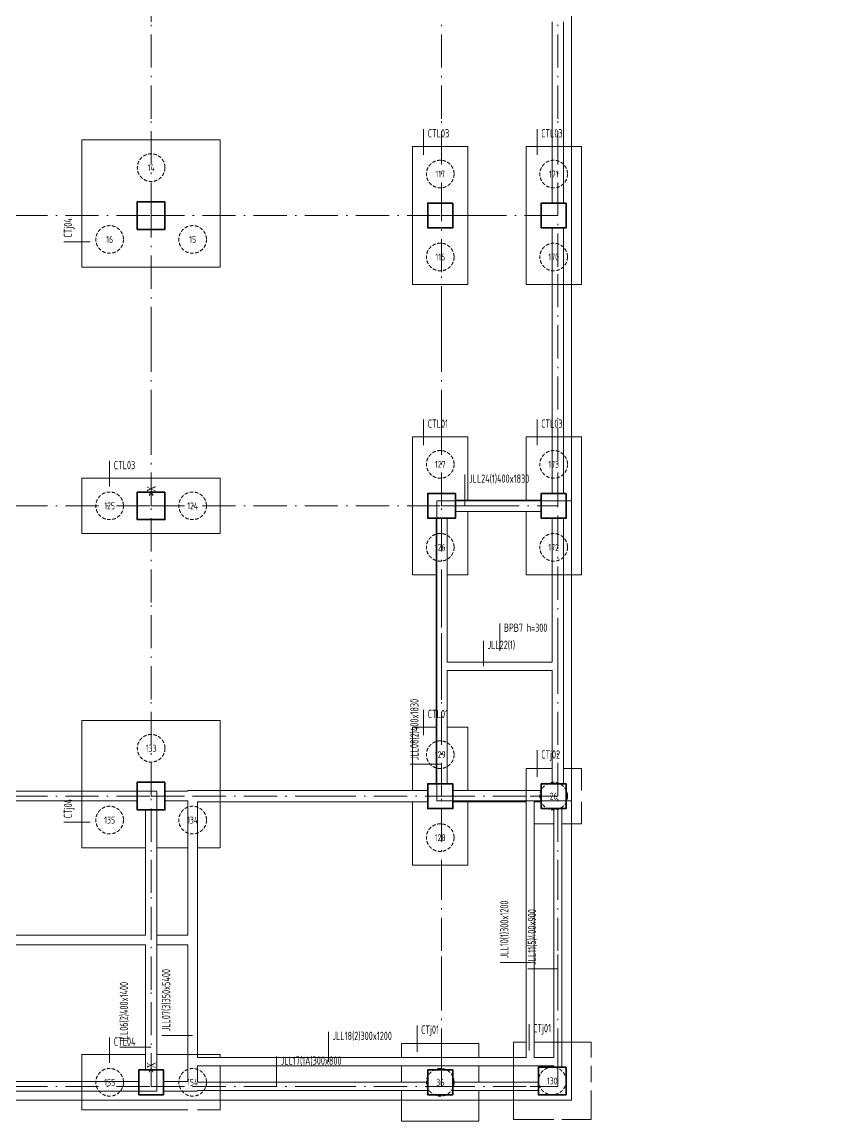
# Model space of a CAD drawing. Header units: millimetres. Extents: x -865 to 70685, y -24438 to 83753.
# Drawn here: x 37716 to 67285, y -20306 to 19444 of the extents above; entities that cross this region are included whole.
import ezdxf
from ezdxf.enums import TextEntityAlignment as Align

# ---------------------------------------------------------------- set-up
doc = ezdxf.new("R2010")
doc.units = ezdxf.units.MM
doc.header["$MEASUREMENT"] = 0
doc.linetypes.add('点划线', pattern=[1850, 1200, -300, 50, -300])
doc.linetypes.add('短虚线', pattern=[187.5, 125, -62.5])
for name, color, linetype, lineweight in [('基础梁集中标注', 2, 'Continuous', 18), ('基础集中标注', 7, 'Continuous', 18), ('承台基础', 23, 'Continuous', 18), ('承台集中标注', 7, 'Continuous', 18), ('拉梁', 7, 'Continuous', 18), ('桩', 6, 'Continuous', 18), ('砼柱', 2, 'Continuous', 35), ('筏板基础', 7, 'Continuous', 18), ('网格', 9, '点划线', 18), ('轴线', 9, '点划线', 18)]:
    doc.layers.add(name, color=color, linetype=linetype, lineweight=lineweight)
doc.styles.add('样式 1', font='yjkeng.shx', dxfattribs={"width": 0.7, "height": 300, "bigfont": 'yjkchn.shx'})
doc.styles.add('样式 6', font='', dxfattribs={"width": 0.7, "height": 500})
doc.styles.get('样式 6').set_extended_font_data('Times New Roman')

msp = doc.modelspace()

# ---------------------------------------------------------------- linework, layer by layer
at = {"layer": '基础梁集中标注', "lineweight": 18}
for p, q in [((53727.5, 1944), (53727.5, 3078.6)), ((54395.4, -3856), (54395.4, -2933)), ((52885, -7404.7), (51750.4, -7404.7)), ((56085, -14574.5), (55000.4, -14574.5)), ((57085, -14807.7), (56000.4, -14807.7)), ((48790, -18160.3), (48790, -17075.7)), ((43885, -17210.4), (42775.4, -17210.4)), ((42385, -17629.6), (41250.4, -17629.6)), ((46919.4, -19055.9), (46919.4, -17971.3))]:
    msp.add_line(p, q, dxfattribs=at)
at = {"layer": '基础集中标注', "lineweight": 18}
msp.add_line((54985, -3306), (54985, -2313.7), dxfattribs=at)
at = {"layer": '承台基础', "lineweight": 18}
for p, q in [((57284.9, 14944), (55934.9, 14944)), ((55934.9, 14944), (55934.9, 9944)), ((57934.9, 14944), (57284.9, 14944)), ((57934.9, 9944), (57934.9, 14944)), ((55934.9, 9944), (56885, 9944)), ((56885, 9944), (57934.9, 9944)), ((53835, 4444), (51835, 4444)), ((51835, 4444), (51835, -556)), ((53835, 2144), (53835, 4444)), ((57285, 4444), (55934.9, 4444)), ((55934.9, 4444), (55934.9, 2144)), ((57934.9, 4444), (57285, 4444)), ((57934.9, -556), (57934.9, 4444)), ((53835, -556), (53835, 1744)), ((55934.9, 1744), (55934.9, -556)), ((51835, -556), (52685, -556)), ((53085, -556), (53835, -556)), ((55934.9, -556), (56884.9, -556)), ((56884.9, -556), (57934.9, -556)), ((39885, -5824), (39885, -8381)), ((44885, -5824), (39885, -5824)), ((44885, -8730.9), (44885, -5824)), ((52685, -6056), (51835, -6056)), ((51835, -6056), (51835, -8356)), ((53835, -6056), (53085, -6056)), ((53835, -8356), (53835, -6056)), ((56885, -7556), (55935, -7556)), ((55935, -7556), (55935, -9556)), ((57935, -7556), (57285, -7556)), ((57935, -8356), (57935, -7556)), ((39885, -8381.1), (39885, -10422)), ((44885, -10422), (44885, -8756)), ((51835, -8756), (51835, -11056)), ((53835, -11056), (53835, -8756)), ((57935, -9556), (57935, -8756)), ((56235, -9556), (56935, -9556)), ((57235, -9556), (57935, -9556)), ((39885, -10422), (42185, -10422)), ((42585, -10422), (43710, -10422)), ((44060, -10422), (44885, -10422)), ((51835, -11056), (53835, -11056)), ((55935, -17455.9), (55485, -17455.9)), ((55485, -17455.9), (55485, -20255.9)), ((58285, -17455.9), (56235, -17455.9)), ((58285, -18010.3), (58285, -17455.9)), ((54235, -17505.9), (51435, -17505.9)), ((51435, -17505.9), (51435, -18010.3)), ((54235, -18010.3), (54235, -17505.9)), ((42185, -17905.9), (39885, -17905.9)), ((39885, -17905.9), (39885, -19905.9)), ((44885, -17905.9), (42585, -17905.9)), ((44885, -18010.3), (44885, -17905.9)), ((44885, -19205.9), (44885, -18310.3)), ((51435, -18310.3), (51435, -18905.9)), ((54235, -18905.9), (54235, -18310.3)), ((58285, -18905.9), (58285, -18310.3)), ((44885, -19905.9), (44885, -19230.9)), ((51435, -19205.9), (51435, -20305.9)), ((54235, -20305.9), (54235, -19205.9)), ((58285, -20255.9), (58285, -19205.9)), ((39885, -19905.9), (43710, -19905.9)), ((44060, -19905.9), (44885, -19905.9)), ((55485, -20255.9), (56935, -20255.9)), ((57235, -20255.9), (58285, -20255.9)), ((51435, -20305.9), (54235, -20305.9))]:
    msp.add_line(p, q, dxfattribs=at)
for points in [[(39884.9, 15176), (39884.9, 10578), (44884.9, 10578), (44884.9, 15176)], [(51835, 9944), (53835, 9944), (53835, 14944), (51835, 14944)], [(44884.9, 944), (44884.9, 2944), (39884.9, 2944), (39884.9, 944)]]:
    msp.add_lwpolyline(points, close=True, dxfattribs=at)
at = {"layer": '承台集中标注', "lineweight": 18}
for p, q in [((52235, 14644), (52235, 15567)), ((56334.9, 14644), (56334.9, 15567)), ((40184.9, 11497.6), (39227.2, 11497.6)), ((52235, 4144), (52235, 5067)), ((56334.9, 4144), (56334.9, 5067)), ((40884.9, 2644), (40884.9, 3567)), ((52235, -6356), (52235, -5433)), ((56335, -7856), (56335, -6898.3)), ((40185, -9502.4), (39227.3, -9502.4)), ((51995, -17805.9), (51995, -16848.2)), ((56045, -17755.9), (56045, -16798.2)), ((40885, -18205.9), (40885, -17282.9))]:
    msp.add_line(p, q, dxfattribs=at)
at = {"layer": '承台集中标注', "color": 9, "lineweight": 18}
for p, q in [((42384.9, 1944), (42384.9, 2444)), ((42385, -18905.9), (42385, -18405.9))]:
    msp.add_line(p, q, dxfattribs=at)
for points in [[(42459.9, 2314.1), (42384.9, 2444), (42309.9, 2314.1)], [(42460, -18535.8), (42385, -18405.9), (42310, -18535.8)]]:
    msp.add_lwpolyline(points, dxfattribs=at)
at = {"layer": '拉梁', "lineweight": 18}
for p, q in [((56884.9, 19444), (56884.9, 15944)), ((57284.9, 15944), (57284.9, 19444)), ((56884.9, 15944), (56884.9, 12894)), ((57284.9, 12894), (57284.9, 15944)), ((56884.9, 11994), (56885, 10594)), ((57285, 10594), (57284.9, 11994)), ((56885, 10594), (56885, 3574)), ((57285, 3574), (57285, 10594)), ((56885, 3574), (56884.9, 2394)), ((57284.9, 2394), (57285, 3574)), ((54035, 2144), (53385, 2144)), ((54485, 2144), (54035, 2144)), ((56484.9, 2144), (54485, 2144)), ((53385, 1744), (54035, 1744)), ((54035, 1744), (54485, 1744)), ((54485, 1744), (56484.9, 1744)), ((52685, 1494), (52685, -1556)), ((53085, -1556), (53085, 1494)), ((56884.9, 1494), (56884.9, -3306)), ((57284.9, -3306), (57284.9, 1494)), ((52685, -1556), (52685, -2456)), ((53085, -2456), (53085, -1556)), ((52685, -2456), (52685, -3856)), ((53085, -3706), (53085, -2456)), ((56884.9, -3306), (56885, -3706)), ((57285, -3856), (57284.9, -3306)), ((52685, -3856), (52685, -5056)), ((54485, -3706), (53085, -3706)), ((56885, -3706), (54485, -3706)), ((57285, -8106), (57285, -3856)), ((53085, -5056), (53085, -4006)), ((53085, -4006), (54485, -4006)), ((54485, -4006), (56885, -4006)), ((56885, -4006), (56885, -8106)), ((52685, -5056), (52685, -8106)), ((53085, -8106), (53085, -5056)), ((41885, -8381), (32360, -8381)), ((32360, -8731), (41885, -8731)), ((43710, -8381), (42885, -8381)), ((42885, -8731), (43710, -8731)), ((48585.1, -8356), (43710, -8356)), ((43710, -8731), (43710, -12056)), ((52385, -8356), (48585.1, -8356)), ((56085, -8356), (53285, -8356)), ((56485, -8356), (56085, -8356)), ((42185, -9056), (42185, -12056)), ((42585, -12056), (42585, -9056)), ((44060, -8756), (48585.1, -8756)), ((44060, -12056), (44060, -8756)), ((48585.1, -8756), (52385, -8756)), ((53285, -8756), (55935, -8756)), ((55935, -8756), (55935, -12056)), ((56235, -8756), (56485, -8756)), ((56235, -12056), (56235, -8756)), ((56935, -9006), (56935, -12056)), ((57235, -12056), (57235, -9006)), ((42185, -12056), (42185, -13580.9)), ((42585, -13580.9), (42585, -12056)), ((43710, -12056), (43710, -13580.9)), ((44060, -13755.9), (44060, -12056)), ((55935, -12056), (55935, -14156)), ((56235, -14156), (56235, -12056)), ((56935, -12056), (56935, -14156)), ((57235, -14156), (57235, -12056)), ((42185, -13580.9), (31885, -13580.9)), ((43710, -13580.9), (42585, -13580.9)), ((44060, -15556), (44060, -13755.9)), ((31885, -13930.9), (42185, -13930.9)), ((42185, -13930.9), (42185, -15556)), ((42585, -15556), (42585, -13930.9)), ((42585, -13930.9), (43710, -13930.9)), ((43710, -13930.9), (43710, -15556)), ((55935, -14156), (55935, -15556)), ((56235, -15556), (56235, -14156)), ((56935, -14156), (56935, -15479.3)), ((57235, -15479.3), (57235, -14156)), ((56935, -15479.3), (56935, -15556)), ((57235, -15556), (57235, -15479.3)), ((42185, -15556), (42185, -18455.9)), ((42585, -18455.9), (42585, -15556)), ((43710, -15556), (43710, -18160.3)), ((44060, -18010.3), (44060, -15556)), ((55935, -15556), (55935, -18010.3)), ((56235, -18010.3), (56235, -15556)), ((56935, -15556), (56935, -18010.3)), ((57235, -18160.3), (57235, -15556)), ((43710, -18160.3), (43710, -18880.9)), ((48585, -18010.3), (44060, -18010.3)), ((52885, -18010.3), (48585, -18010.3)), ((55935, -18010.3), (52885, -18010.3)), ((56935, -18010.3), (56235, -18010.3)), ((57235, -18355.9), (57235, -18160.3)), ((44060, -18905.9), (44060, -18310.3)), ((44060, -18310.3), (48585, -18310.3)), ((48585, -18310.3), (52885, -18310.3)), ((52885, -18310.3), (56085, -18310.3)), ((56085, -18310.3), (56935, -18310.3)), ((56935, -18310.3), (56935, -18355.9)), ((41935, -18880.9), (32335, -18880.9)), ((43710, -18880.9), (42835, -18880.9)), ((48585, -18905.9), (44060, -18905.9)), ((52385, -18905.9), (48585, -18905.9)), ((56085, -18905.9), (53285, -18905.9)), ((56385, -18905.9), (56085, -18905.9)), ((32335, -19230.9), (41935, -19230.9)), ((42835, -19230.9), (44060, -19230.9)), ((44060, -19205.9), (48585, -19205.9)), ((48585, -19205.9), (52385, -19205.9)), ((53285, -19205.9), (56085, -19205.9)), ((56085, -19205.9), (56385, -19205.9))]:
    msp.add_line(p, q, dxfattribs=at)
at = {"layer": '桩', "linetype": '短虚线', "lineweight": 18}
for centre in [(42384.9, 14176), (52835, 13944), (56934.9, 13944), (40884.9, 11577.9), (43884.9, 11577.9), (52835, 10944), (56934.9, 10944), (52835, 3444), (56934.9, 3444), (40884.9, 1944), (43884.9, 1944), (52835, 444), (56934.9, 444), (42385, -6824), (52835, -7056), (56935, -8556), (40885, -9422.1), (43885, -9422.1), (52835, -10056), (40885, -18905.9), (43885, -18905.9), (52835, -18905.9), (56885, -18855.9)]:
    msp.add_circle(centre, 500, dxfattribs=at)
at = {"layer": '砼柱', "lineweight": 35}
for points in [[(42884.9, 12944), (41884.9, 12944), (41884.9, 11944), (42884.9, 11944)], [(53285, 12894), (52385, 12894), (52385, 11994), (53285, 11994)], [(57384.9, 12894), (56484.9, 12894), (56484.9, 11994), (57384.9, 11994)], [(42884.9, 2444), (41884.9, 2444), (41884.9, 1444), (42884.9, 1444)], [(53385, 2394), (52385, 2394), (52385, 1494), (53385, 1494)], [(57384.9, 2394), (56484.9, 2394), (56484.9, 1494), (57384.9, 1494)], [(42885, -8056), (41885, -8056), (41885, -9056), (42885, -9056)], [(53285, -8106), (52385, -8106), (52385, -9006), (53285, -9006)], [(57385, -8106), (56485, -8106), (56485, -9006), (57385, -9006)], [(42835, -18455.9), (41935, -18455.9), (41935, -19355.9), (42835, -19355.9)], [(53285, -18455.9), (52385, -18455.9), (52385, -19355.9), (53285, -19355.9)], [(57385, -18355.9), (56385, -18355.9), (56385, -19355.9), (57385, -19355.9)]]:
    msp.add_lwpolyline(points, close=True, dxfattribs=at)
at = {"layer": '筏板基础', "lineweight": 18}
for points in [[(-115, -19555.9), (57585, -19555.9), (57585, 33344), (67285, 33344), (67285, 82344), (-115, 82344)], [(52710, -8731), (57585, -8731), (57584.9, 2119), (52710, 2119)], [(42585, -19230.9), (42585, -8381), (17510, -8381), (17510, -19230.9)]]:
    msp.add_lwpolyline(points, close=True, dxfattribs=at)
at = {"layer": '网格', "lineweight": 18}
for p, q in [((42384.9, 19444), (42384.9, 22944)), ((42384.9, 15944), (42384.9, 19444)), ((52885, 15944), (52885, 19444)), ((57084.9, 15944), (57084.9, 19444)), ((42384.9, 12444), (42384.9, 15944)), ((52885, 12444), (52885, 15944)), ((57084.9, 12444), (57084.9, 15944)), ((31884.9, 12444), (42384.9, 12444)), ((42384.9, 12444), (52885, 12444)), ((42385, 7944), (42384.9, 12444)), ((52885, 12444), (54035, 12444)), ((52885, 10394), (52885, 12444)), ((54035, 12444), (57084.9, 12444)), ((57085, 10594), (57084.9, 12444)), ((52885, 8694), (52885, 10394)), ((57085, 3574), (57085, 10594)), ((52885, 7944), (52885, 8694)), ((42385, 4944), (42385, 7944)), ((52885, 6794), (52885, 7944)), ((52885, 4944), (52885, 6794)), ((42384.9, 1944), (42385, 4944)), ((52885, 3994), (52885, 4944)), ((52885, 1944), (52885, 3994)), ((57084.9, 1944), (57085, 3574)), ((31884.9, 1944), (42384.9, 1944)), ((42384.9, 1944), (52885, 1944)), ((42384.9, -1556), (42384.9, 1944)), ((52885, -1556), (52885, 1944)), ((52885, 1944), (54035, 1944)), ((54035, 1944), (54485, 1944)), ((54485, 1944), (57084.9, 1944)), ((57084.9, -3306), (57084.9, 1944)), ((42385, -5056), (42384.9, -1556)), ((52885, -2456), (52885, -1556)), ((52885, -3856), (52885, -2456)), ((57085, -3856), (57084.9, -3306)), ((52885, -5056), (52885, -3856)), ((57085, -8556), (57085, -3856)), ((42385, -8556), (42385, -5056)), ((52885, -8556), (52885, -5056)), ((31885, -8556), (42385, -8556)), ((42385, -8556), (43885, -8556)), ((42385, -12056), (42385, -8556)), ((43885, -8556), (48585.1, -8556)), ((48585.1, -8556), (52885, -8556)), ((52885, -12056), (52885, -8556)), ((52885, -8556), (56085, -8556)), ((56085, -8556), (57085, -8556)), ((57085, -12056), (57085, -8556)), ((42385, -13755.9), (42385, -12056)), ((52885, -14156), (52885, -12056)), ((57085, -14156), (57085, -12056)), ((42385, -15556), (42385, -13755.9)), ((52885, -15556), (52885, -14156)), ((57085, -15479.3), (57085, -14156)), ((57085, -15556), (57085, -15479.3)), ((42385, -19055.9), (42385, -15556)), ((52885, -18160.3), (52885, -15556)), ((57085, -18160.3), (57085, -15556)), ((52885, -19055.9), (52885, -18160.3)), ((57085, -19055.9), (57085, -18160.3)), ((31885, -19055.9), (42385, -19055.9)), ((42385, -19055.9), (43885, -19055.9)), ((43885, -19055.9), (48585, -19055.9)), ((48585, -19055.9), (52885, -19055.9)), ((52885, -19055.9), (56085, -19055.9)), ((56085, -19055.9), (57085, -19055.9))]:
    msp.add_line(p, q, dxfattribs=at)
at = {"layer": '轴线', "lineweight": 18}
for p, q in [((42384.9, 19444), (42384.9, 22944)), ((42384.9, 15944), (42384.9, 19444)), ((52885, 15944), (52885, 19444)), ((57084.9, 15944), (57084.9, 19444)), ((42384.9, 12444), (42384.9, 15944)), ((52885, 12444), (52885, 15944)), ((57084.9, 12444), (57084.9, 15944)), ((31884.9, 12444), (42384.9, 12444)), ((42385, 7944), (42384.9, 12444)), ((42384.9, 12444), (52885, 12444)), ((52885, 10394), (52885, 12444)), ((52885, 12444), (54035, 12444)), ((54035, 12444), (57084.9, 12444)), ((57085, 10594), (57084.9, 12444)), ((52885, 8694), (52885, 10394)), ((57085, 3574), (57085, 10594)), ((52885, 7944), (52885, 8694)), ((42385, 4944), (42385, 7944)), ((52885, 6794), (52885, 7944)), ((52885, 4944), (52885, 6794)), ((42384.9, 1944), (42385, 4944)), ((52885, 3994), (52885, 4944)), ((52885, 1944), (52885, 3994)), ((57084.9, 1944), (57085, 3574)), ((31884.9, 1944), (42384.9, 1944)), ((42384.9, -1556), (42384.9, 1944)), ((42384.9, 1944), (52885, 1944)), ((52885, -1556), (52885, 1944)), ((52885, 1944), (54035, 1944)), ((54035, 1944), (54485, 1944)), ((54485, 1944), (57084.9, 1944)), ((57084.9, -3306), (57084.9, 1944)), ((42385, -5056), (42384.9, -1556)), ((52885, -2456), (52885, -1556)), ((52885, -3856), (52885, -2456)), ((57085, -3856), (57084.9, -3306)), ((52885, -5056), (52885, -3856)), ((57085, -8556), (57085, -3856)), ((42385, -8556), (42385, -5056)), ((52885, -8556), (52885, -5056)), ((31885, -8556), (42385, -8556)), ((42385, -12056), (42385, -8556)), ((42385, -8556), (43885, -8556)), ((43885, -8556), (48585.1, -8556)), ((48585.1, -8556), (52885, -8556)), ((52885, -12056), (52885, -8556)), ((52885, -8556), (56085, -8556)), ((56085, -8556), (57085, -8556)), ((57085, -12056), (57085, -8556)), ((42385, -13755.9), (42385, -12056)), ((52885, -14156), (52885, -12056)), ((57085, -14156), (57085, -12056)), ((42385, -15556), (42385, -13755.9)), ((52885, -15556), (52885, -14156)), ((57085, -15479.3), (57085, -14156)), ((57085, -15556), (57085, -15479.3)), ((42385, -19055.9), (42385, -15556)), ((52885, -18160.3), (52885, -15556)), ((57085, -18160.3), (57085, -15556)), ((52885, -19055.9), (52885, -18160.3)), ((57085, -19055.9), (57085, -18160.3)), ((31885, -19055.9), (42385, -19055.9)), ((42385, -19055.9), (43885, -19055.9)), ((43885, -19055.9), (48585, -19055.9)), ((48585, -19055.9), (52885, -19055.9)), ((52885, -19055.9), (56085, -19055.9)), ((56085, -19055.9), (57085, -19055.9))]:
    msp.add_line(p, q, dxfattribs=at)

# ---------------------------------------------------------------- texts
at = {"layer": '基础梁集中标注', "char_height": 300, "attachment_point": 1, "line_spacing_factor": 0.85, "style": '样式 1'}
for s, insert in [('JLL24(1)400x1830', (53877.5, 3078.6)), ('JLL18(2)300x1200', (48940, -17075.7))]:
    msp.add_mtext(s, dxfattribs=dict(at, insert=insert))
for s, insert, rotation in [('JLL22(1)', (54545.4, -2933), 360), ('JLL08(2)400x1830', (51750.4, -7254.7), 90), ('JLL10(1)300x1200', (55000.4, -14424.5), 90), ('JLL11(5)400x900', (56000.4, -14657.7), 90), ('JLL07(3)350x5400', (42775.4, -17060.4), 90), ('JLL06(2)400x1400', (41250.4, -17479.6), 90), ('JLL17(1A)300x800', (47069.4, -17971.3), 0.00005)]:
    msp.add_mtext(s, dxfattribs=dict(at, insert=insert, rotation=rotation))
at = {"layer": '基础集中标注', "insert": (55135, -2313.7), "char_height": 300, "attachment_point": 1, "line_spacing_factor": 0.85, "style": '样式 1'}
msp.add_mtext('BPB7 h=300', dxfattribs=at)
at = {"layer": '承台集中标注', "color": 9, "style": '样式 6', "width": 0.7}
for p in [(42384.9, 2444), (42385, -18405.9)]:
    msp.add_text('X', height=300, rotation=90, dxfattribs=at).set_placement(p, align=Align.MIDDLE_LEFT)
at = {"layer": '承台集中标注', "char_height": 300, "attachment_point": 1, "line_spacing_factor": 0.85, "style": '样式 1'}
for s, insert in [('CTL03', (52385, 15567)), ('CTL03', (56484.9, 15567)), ('CTL01', (52385, 5067)), ('CTL03', (56484.9, 5067)), ('CTL01', (52385, -5433)), ('CTj02', (56485, -6898.3)), ('CTj01', (52145, -16848.2)), ('CTj01', (56195, -16798.2))]:
    msp.add_mtext(s, dxfattribs=dict(at, insert=insert))
for s, insert, rotation in [('CTj04', (39227.2, 11647.6), 90), ('CTL03', (41034.9, 3567), 0), ('CTj04', (39227.3, -9352.4), 90), ('CTL04', (41035, -17282.9), 0)]:
    msp.add_mtext(s, dxfattribs=dict(at, insert=insert, rotation=rotation))
at = {"layer": '桩', "style": '样式 1', "width": 0.7}
for s, p in [('14', (42384.9, 14176)), ('117', (52835, 13944)), ('171', (56934.9, 13944)), ('16', (40884.9, 11577.9)), ('15', (43884.9, 11577.9)), ('116', (52835, 10944)), ('170', (56934.9, 10944)), ('127', (52835, 3444)), ('173', (56934.9, 3444)), ('125', (40884.9, 1944)), ('124', (43884.9, 1944)), ('126', (52835, 444)), ('172', (56934.9, 444)), ('133', (42385, -6824)), ('129', (52835, -7056)), ('26', (56935, -8556)), ('135', (40885, -9422.1)), ('134', (43885, -9422.1)), ('128', (52835, -10056)), ('155', (40885, -18905.9)), ('154', (43885, -18905.9)), ('36', (52835, -18905.9)), ('130', (56885, -18855.9))]:
    msp.add_text(s, height=250, dxfattribs=at).set_placement(p, align=Align.MIDDLE_CENTER)

doc.saveas('drawing.dxf')
